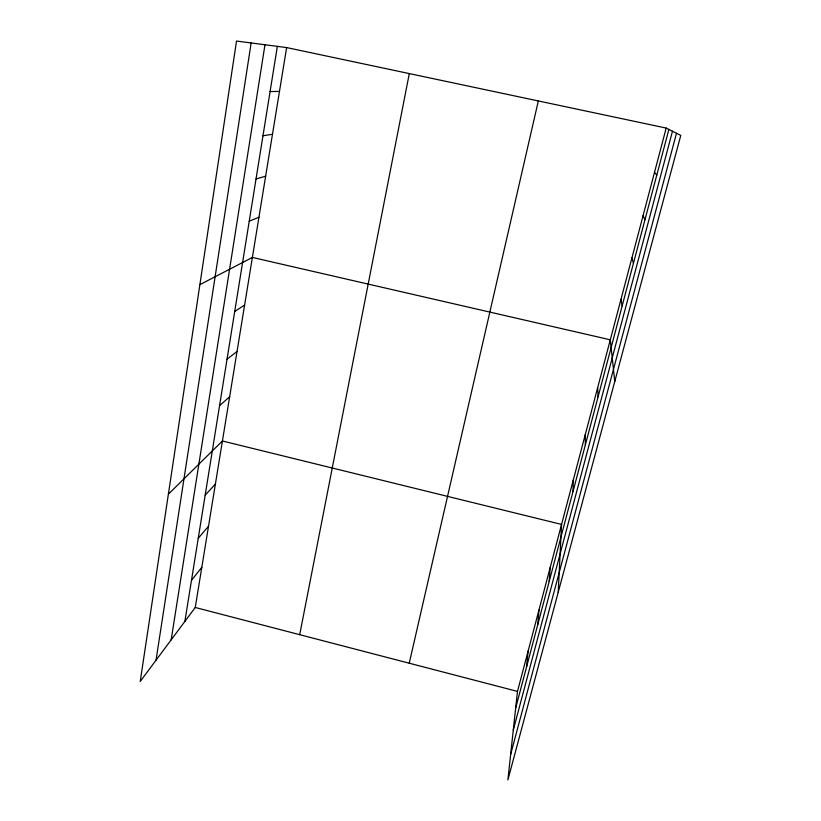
<?xml version="1.0" encoding="UTF-8"?>
<svg xmlns="http://www.w3.org/2000/svg" width="821" height="821" viewBox="0 0 821 821"><rect width="100%" height="100%" fill="white"/><g stroke="black" fill="none" stroke-linecap="round" stroke-linejoin="round"><path stroke-width="1.23" d="M572.996 491.574L573.284 480.028M558.229 592.249L561.554 524.424L222.429 440.99L168.377 494.17M549.187 581.484L550.132 567.722M537.734 624.74L538.976 609.952M526.559 666.919L528.098 651.176M666.2 128.066L517.476 691.405L507.881 779.95L680.773 135.414L666.2 128.066L286.632 47.577L236.51 41.05L140.227 681.451L195.254 607.478L286.632 47.577M156.021 660.217L251.144 42.959M171.168 639.857L264.978 44.755M184.869 621.435L277.354 46.366M299.706 634.684L409.299 73.592M409.238 663.214L538.33 100.952M515.67 708.071L668.889 129.42M513.279 730.085L672.481 131.237M510.641 754.458L676.504 133.269M191.478 580.365L201.812 567.321M198.241 538.289L208.513 526.21M205.178 495.166L215.389 484.113M219.566 405.646L229.634 396.8M227.048 359.167L237.033 351.511M234.714 311.467L244.607 305.073M199.883 284.641L252.386 257.445L610.301 339.812L614.765 381.478M249.235 221.188L258.943 217.267M256.029 178.937L265.635 176.217M262.977 135.742L272.48 134.264M270.078 91.562L279.479 91.398M195.254 607.478L517.476 691.405M654.511 172.348L656.79 175.099M643.079 215.625L644.978 219.71M631.913 257.938L633.432 263.305M620.984 299.326L622.154 305.905M597.637 387.769L598.078 396.851M585.301 434.494L585.363 444.838"/></g></svg>
